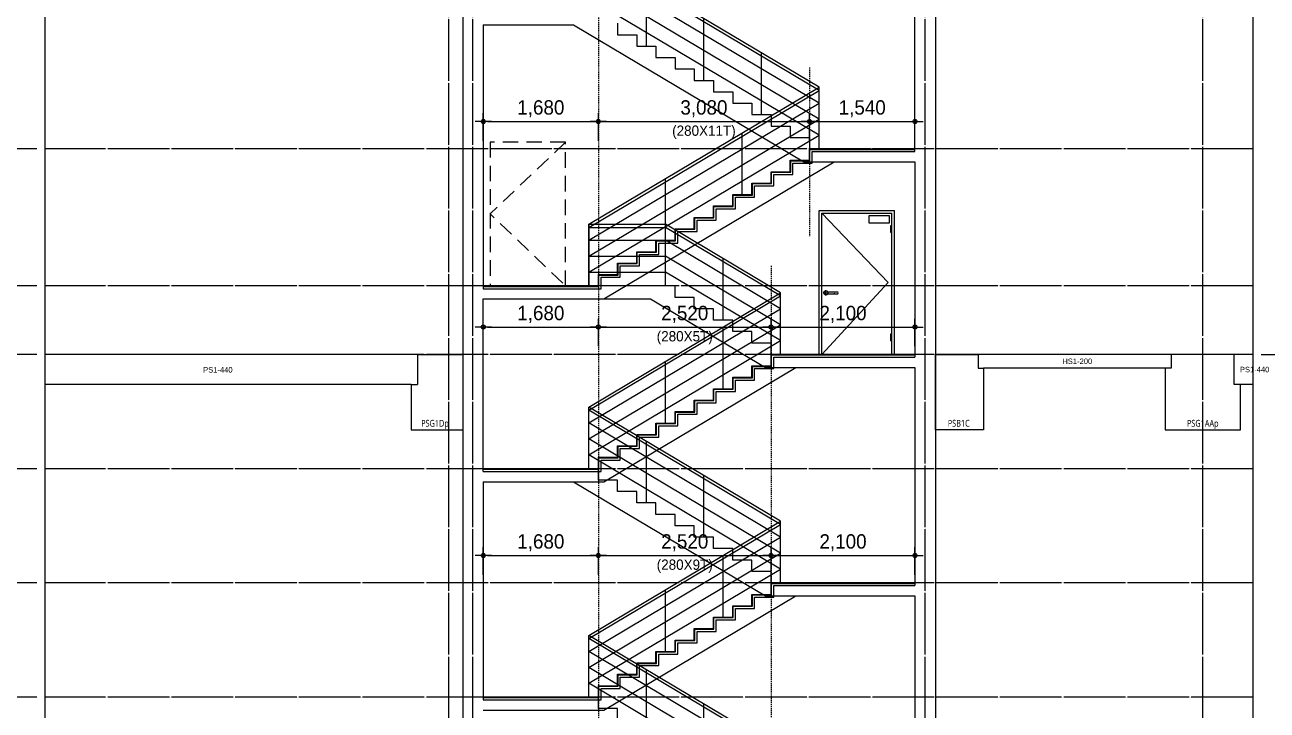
# Model space of a CAD drawing. Header units: millimetres. Extents: x 11948722 to 13111668, y -10771712 to -10232988.
# Drawn here: x 12684026 to 12702155, y -10496894 to -10486894 of the extents above; entities that cross this region are included whole.
import ezdxf
from ezdxf.enums import TextEntityAlignment as Align

# ---------------------------------------------------------------- set-up
doc = ezdxf.new("R2010")
doc.units = ezdxf.units.MM
doc.header["$LTSCALE"] = 150
doc.header["$MEASUREMENT"] = 0
for name, pattern in [('CEN', [6.2, 6, -0.1, 0, -0.1]), ('HID', [2.3, 1.5, -0.8]), ('HIDDEN', [2, 1, -1]), ('Xref-계단단면도$0$H', [1, 0.6, -0.4])]:
    doc.linetypes.add(name, pattern=pattern)
doc.layers.get('0').update_dxf_attribs({"linetype": 'CONTINUOUS'})
doc.layers.get('Defpoints').update_dxf_attribs({"color": 117, "linetype": 'CONTINUOUS'})
for name, color, linetype in [('A-중심선', 10, 'CEN'), ('CON-C', 2, 'CONTINUOUS'), ('ELE-8', 8, 'CONTINUOUS'), ('HID', 4, 'HIDDEN'), ('Xref-계단단면도$0$3 dim0', 7, 'CONTINUOUS'), ('Xref-계단단면도$0$A-CEIL', 6, 'CONTINUOUS'), ('Xref-계단단면도$0$A-DIM', 7, 'CONTINUOUS')]:
    doc.layers.add(name, color=color, linetype=linetype)
doc.styles.get("Standard").update_dxf_attribs({"font": 'NanumGothic.ttf'})
doc.styles.add('Xref-계단단면도$0$나눔고딕 Se', font='')
doc.styles.add('Xref-계단단면도$0$돋움', font='')
doc.styles.get('Xref-계단단면도$0$나눔고딕 Se').set_extended_font_data('Dotum')
doc.styles.get('Xref-계단단면도$0$돋움').set_extended_font_data('Dotum')
doc.dimstyles.new('Xref-계단단면도$0$A1-100', dxfattribs={"dimtxt": 3, "dimasz": 1, "dimexe": 2, "dimexo": 2, "dimgap": 1, "dimtad": 1, "dimdec": 0, "dimzin": 12, "dimdsep": 46, "dimlunit": 6, "dimtxsty": 'Xref-계단단면도$0$나눔고딕 Se', "dimblk1": 'Xref-계단단면도$0$DIMDOT', "dimblk2": 'Xref-계단단면도$0$DIMDOT', "dimsah": 1, "dimcen": -1, "dimdle": 2, "dimclrd": 256, "dimclre": 256, "dimclrt": 3, "dimadec": 0, "dimazin": 0, "dimtfac": 1, "dimtdec": 0, "dimtix": 1, "dimtmove": 2, "dimatfit": 3, "dimldrblk": 'Xref-계단단면도$0$DIMDOT', "dimfxl": 1, "dimtvp": 1, "dimtolj": 1, "dimtzin": 12, "dimlwd": -1, "dimlwe": -1, "dimarcsym": 0})

# ---------------------------------------------------------------- blocks, each defined once
blk = doc.blocks.new('Xref-계단단면도$0$DIMDOT')
at = {"color": 0}
blk.add_line((-2, 0), (2, 0), dxfattribs=at)
for radius in [0.5, 0.25]:
    blk.add_circle((0, 0), radius, dxfattribs=at)
blk = doc.blocks.new('*D628')
at = {"layer": 'Defpoints', "color": 0, "ltscale": 1200}
for p in [(12680721, -10461704), (12684321, -10461704), (12684321, -10491704)]:
    blk.add_point(p, dxfattribs=at)
at = {"layer": 'Xref-계단단면도$0$3 dim0'}
for p, q in [((12684201, -10461704), (12680601, -10461704)), ((12680721, -10491644), (12680721, -10461764)), ((12684201, -10491704), (12680601, -10491704))]:
    blk.add_line(p, q, dxfattribs=at)
at = {"layer": 'Xref-계단단면도$0$3 dim0', "ltscale": 1200, "xscale": 60, "yscale": 60, "zscale": 60}
for p, rotation in [((12680721, -10461704), 90), ((12680721, -10491704), 270)]:
    blk.add_blockref('Xref-계단단면도$0$DIMDOT', p, dxfattribs=dict(at, rotation=rotation))
at = {"layer": 'Xref-계단단면도$0$3 dim0', "color": 3, "ltscale": 1200, "insert": (12680535, -10476704), "char_height": 210, "attachment_point": 5, "rotation": 90, "style": 'Xref-계단단면도$0$나눔고딕 Se'}
blk.add_mtext('\\A1;30,000', dxfattribs=at)
blk = doc.blocks.new('*D629')
at = {"layer": 'Defpoints', "color": 0, "ltscale": 1200}
for p in [(12684321, -10491704), (12680721, -10501704), (12684321, -10501704)]:
    blk.add_point(p, dxfattribs=at)
at = {"layer": 'Xref-계단단면도$0$3 dim0'}
for p, q in [((12684201, -10491704), (12680601, -10491704)), ((12680721, -10491764), (12680721, -10501644)), ((12684201, -10501704), (12680601, -10501704))]:
    blk.add_line(p, q, dxfattribs=at)
at = {"layer": 'Xref-계단단면도$0$3 dim0', "ltscale": 1200, "xscale": 60, "yscale": 60, "zscale": 60}
for p, rotation in [((12680721, -10491704), 90), ((12680721, -10501704), 270)]:
    blk.add_blockref('Xref-계단단면도$0$DIMDOT', p, dxfattribs=dict(at, rotation=rotation))
at = {"layer": 'Xref-계단단면도$0$3 dim0', "color": 3, "ltscale": 1200, "insert": (12680535, -10496704), "char_height": 210, "attachment_point": 5, "rotation": 90, "style": 'Xref-계단단면도$0$나눔고딕 Se'}
blk.add_mtext('\\A1;10,000', dxfattribs=at)
blk = doc.blocks.new('*D631')
at = {"layer": 'Defpoints', "color": 0, "ltscale": 1200}
for p in [(12701946, -10461704), (12705546, -10461704), (12701946, -10491704)]:
    blk.add_point(p, dxfattribs=at)
at = {"layer": 'Xref-계단단면도$0$3 dim0'}
for p, q in [((12702066, -10461704), (12705666, -10461704)), ((12705546, -10491644), (12705546, -10461764)), ((12702066, -10491704), (12705666, -10491704))]:
    blk.add_line(p, q, dxfattribs=at)
at = {"layer": 'Xref-계단단면도$0$3 dim0', "ltscale": 1200, "xscale": 60, "yscale": 60, "zscale": 60}
for p, rotation in [((12705546, -10461704), 90), ((12705546, -10491704), 270)]:
    blk.add_blockref('Xref-계단단면도$0$DIMDOT', p, dxfattribs=dict(at, rotation=rotation))
at = {"layer": 'Xref-계단단면도$0$3 dim0', "color": 3, "ltscale": 1200, "insert": (12705361, -10476704), "char_height": 210, "attachment_point": 5, "rotation": 90, "style": 'Xref-계단단면도$0$나눔고딕 Se'}
blk.add_mtext('\\A1;30,000', dxfattribs=at)
blk = doc.blocks.new('*D632')
at = {"layer": 'Defpoints', "color": 0, "ltscale": 1200}
for p in [(12701946, -10481704), (12704946, -10481704), (12701946, -10491704)]:
    blk.add_point(p, dxfattribs=at)
at = {"layer": 'Xref-계단단면도$0$3 dim0'}
for p, q in [((12702066, -10481704), (12705066, -10481704)), ((12704946, -10491644), (12704946, -10481764)), ((12702066, -10491704), (12705066, -10491704))]:
    blk.add_line(p, q, dxfattribs=at)
at = {"layer": 'Xref-계단단면도$0$3 dim0', "ltscale": 1200, "xscale": 60, "yscale": 60, "zscale": 60}
for p, rotation in [((12704946, -10481704), 90), ((12704946, -10491704), 270)]:
    blk.add_blockref('Xref-계단단면도$0$DIMDOT', p, dxfattribs=dict(at, rotation=rotation))
at = {"layer": 'Xref-계단단면도$0$3 dim0', "color": 3, "ltscale": 1200, "insert": (12704761, -10486704), "char_height": 210, "attachment_point": 5, "rotation": 90, "style": 'Xref-계단단면도$0$나눔고딕 Se'}
blk.add_mtext('\\A1;10,000', dxfattribs=at)
blk = doc.blocks.new('*D673')
at = {"layer": 'Defpoints', "color": 0, "ltscale": 1200}
for p in [(12681321, -10481704), (12684321, -10481704), (12684321, -10491704)]:
    blk.add_point(p, dxfattribs=at)
at = {"layer": 'Xref-계단단면도$0$3 dim0'}
for p, q in [((12684201, -10481704), (12681201, -10481704)), ((12681321, -10491644), (12681321, -10481764)), ((12684201, -10491704), (12681201, -10491704))]:
    blk.add_line(p, q, dxfattribs=at)
at = {"layer": 'Xref-계단단면도$0$3 dim0', "ltscale": 1200, "xscale": 60, "yscale": 60, "zscale": 60}
for p, rotation in [((12681321, -10481704), 90), ((12681321, -10491704), 270)]:
    blk.add_blockref('Xref-계단단면도$0$DIMDOT', p, dxfattribs=dict(at, rotation=rotation))
at = {"layer": 'Xref-계단단면도$0$3 dim0', "color": 3, "ltscale": 1200, "insert": (12681135, -10486704), "char_height": 210, "attachment_point": 5, "rotation": 90, "style": 'Xref-계단단면도$0$나눔고딕 Se'}
blk.add_mtext('\\A1;10,000', dxfattribs=at)
blk = doc.blocks.new('*D678')
at = {"layer": 'Defpoints', "color": 0, "ltscale": 1200}
for p in [(12701946, -10491704), (12705546, -10491704), (12701946, -10501704)]:
    blk.add_point(p, dxfattribs=at)
at = {"layer": 'Xref-계단단면도$0$3 dim0'}
for p, q in [((12702066, -10491704), (12705666, -10491704)), ((12705546, -10501644), (12705546, -10491764)), ((12702066, -10501704), (12705666, -10501704))]:
    blk.add_line(p, q, dxfattribs=at)
at = {"layer": 'Xref-계단단면도$0$3 dim0', "ltscale": 1200, "xscale": 60, "yscale": 60, "zscale": 60}
for p, rotation in [((12705546, -10491704), 90), ((12705546, -10501704), 270)]:
    blk.add_blockref('Xref-계단단면도$0$DIMDOT', p, dxfattribs=dict(at, rotation=rotation))
at = {"layer": 'Xref-계단단면도$0$3 dim0', "color": 3, "ltscale": 1200, "insert": (12705361, -10496704), "char_height": 210, "attachment_point": 5, "rotation": 90, "style": 'Xref-계단단면도$0$나눔고딕 Se'}
blk.add_mtext('\\A1;10,000', dxfattribs=at)
blk = doc.blocks.new('*D633')
at = {"layer": 'Defpoints', "color": 0, "ltscale": 1200}
for p in [(12684321, -10490704), (12681921, -10491704), (12684321, -10491704)]:
    blk.add_point(p, dxfattribs=at)
at = {"layer": 'Xref-계단단면도$0$3 dim0'}
for p, q in [((12684201, -10490704), (12681801, -10490704)), ((12681921, -10490644), (12681921, -10490584)), ((12681921, -10490704), (12681921, -10491704)), ((12684201, -10491704), (12681801, -10491704)), ((12681921, -10491764), (12681921, -10491824))]:
    blk.add_line(p, q, dxfattribs=at)
at = {"layer": 'Xref-계단단면도$0$3 dim0', "ltscale": 1200, "xscale": 60, "yscale": 60, "zscale": 60}
for p, rotation in [((12681921, -10490704), 270), ((12681921, -10491704), 90)]:
    blk.add_blockref('Xref-계단단면도$0$DIMDOT', p, dxfattribs=dict(at, rotation=rotation))
at = {"layer": 'Xref-계단단면도$0$3 dim0', "color": 3, "ltscale": 1200, "char_height": 210, "attachment_point": 5, "rotation": 90, "style": 'Xref-계단단면도$0$나눔고딕 Se'}
for s, insert in [('\\A1;1,000', (12681735, -10491204)), ('\\H0.71429x;\\W0.9;\\T0.95;(166.67X6R)', (12682077, -10491204))]:
    blk.add_mtext(s, dxfattribs=dict(at, insert=insert))
blk = doc.blocks.new('*D634')
at = {"layer": 'Defpoints', "color": 0, "ltscale": 1200}
for p in [(12684321, -10491704), (12681321, -10493370), (12684321, -10493370)]:
    blk.add_point(p, dxfattribs=at)
at = {"layer": 'Xref-계단단면도$0$3 dim0'}
for p, q in [((12684201, -10491704), (12681201, -10491704)), ((12681321, -10491764), (12681321, -10493310)), ((12684201, -10493370), (12681201, -10493370))]:
    blk.add_line(p, q, dxfattribs=at)
at = {"layer": 'Xref-계단단면도$0$3 dim0', "ltscale": 1200, "xscale": 60, "yscale": 60, "zscale": 60}
for p, rotation in [((12681321, -10491704), 90), ((12681321, -10493370), 270)]:
    blk.add_blockref('Xref-계단단면도$0$DIMDOT', p, dxfattribs=dict(at, rotation=rotation))
at = {"layer": 'Xref-계단단면도$0$3 dim0', "color": 3, "ltscale": 1200, "char_height": 210, "attachment_point": 5, "rotation": 90, "style": 'Xref-계단단면도$0$나눔고딕 Se'}
for s, insert in [('\\H0.714286x;\\W0.9;\\T0.95;(166.67X10R)', (12681477, -10492537)), ('\\A1;1,667', (12681135, -10492537))]:
    blk.add_mtext(s, dxfattribs=dict(at, insert=insert))
blk = doc.blocks.new('*D635')
at = {"layer": 'Defpoints', "color": 0, "ltscale": 1200}
for p in [(12684321, -10495037), (12681321, -10496704), (12684321, -10496704)]:
    blk.add_point(p, dxfattribs=at)
at = {"layer": 'Xref-계단단면도$0$3 dim0'}
for p, q in [((12684201, -10495037), (12681201, -10495037)), ((12681321, -10495097), (12681321, -10496644)), ((12684201, -10496704), (12681201, -10496704))]:
    blk.add_line(p, q, dxfattribs=at)
at = {"layer": 'Xref-계단단면도$0$3 dim0', "ltscale": 1200, "xscale": 60, "yscale": 60, "zscale": 60}
for p, rotation in [((12681321, -10495037), 90), ((12681321, -10496704), 270)]:
    blk.add_blockref('Xref-계단단면도$0$DIMDOT', p, dxfattribs=dict(at, rotation=rotation))
at = {"layer": 'Xref-계단단면도$0$3 dim0', "color": 3, "ltscale": 1200, "char_height": 210, "attachment_point": 5, "rotation": 90, "style": 'Xref-계단단면도$0$나눔고딕 Se'}
for s, insert in [('\\H0.714286x;\\W0.9;\\T0.95;(166.67X10R)', (12681477, -10495870)), ('\\A1;1,667', (12681135, -10495870))]:
    blk.add_mtext(s, dxfattribs=dict(at, insert=insert))
blk = doc.blocks.new('*D636')
at = {"layer": 'Defpoints', "color": 0, "ltscale": 1200}
for p in [(12684321, -10496704), (12681321, -10498370), (12684321, -10498370)]:
    blk.add_point(p, dxfattribs=at)
at = {"layer": 'Xref-계단단면도$0$3 dim0'}
for p, q in [((12684201, -10496704), (12681201, -10496704)), ((12681321, -10496764), (12681321, -10498310)), ((12684201, -10498370), (12681201, -10498370))]:
    blk.add_line(p, q, dxfattribs=at)
at = {"layer": 'Xref-계단단면도$0$3 dim0', "ltscale": 1200, "xscale": 60, "yscale": 60, "zscale": 60}
for p, rotation in [((12681321, -10496704), 90), ((12681321, -10498370), 270)]:
    blk.add_blockref('Xref-계단단면도$0$DIMDOT', p, dxfattribs=dict(at, rotation=rotation))
at = {"layer": 'Xref-계단단면도$0$3 dim0', "color": 3, "ltscale": 1200, "char_height": 210, "attachment_point": 5, "rotation": 90, "style": 'Xref-계단단면도$0$나눔고딕 Se'}
for s, insert in [('\\H0.714286x;\\W0.9;\\T0.95;(166.67X10R)', (12681477, -10497537)), ('\\A1;1,667', (12681135, -10497537))]:
    blk.add_mtext(s, dxfattribs=dict(at, insert=insert))
blk = doc.blocks.new('*D638')
at = {"layer": 'Defpoints', "color": 0, "ltscale": 1200}
for p in [(12684321, -10493370), (12681321, -10495037), (12684321, -10495037)]:
    blk.add_point(p, dxfattribs=at)
at = {"layer": 'Xref-계단단면도$0$3 dim0'}
for p, q in [((12684201, -10493370), (12681201, -10493370)), ((12681321, -10493430), (12681321, -10494977)), ((12684201, -10495037), (12681201, -10495037))]:
    blk.add_line(p, q, dxfattribs=at)
at = {"layer": 'Xref-계단단면도$0$3 dim0', "ltscale": 1200, "xscale": 60, "yscale": 60, "zscale": 60}
for p, rotation in [((12681321, -10493370), 90), ((12681321, -10495037), 270)]:
    blk.add_blockref('Xref-계단단면도$0$DIMDOT', p, dxfattribs=dict(at, rotation=rotation))
at = {"layer": 'Xref-계단단면도$0$3 dim0', "color": 3, "ltscale": 1200, "char_height": 210, "attachment_point": 5, "rotation": 90, "style": 'Xref-계단단면도$0$나눔고딕 Se'}
for s, insert in [('\\H0.714286x;\\W0.9;\\T0.95;(166.67X10R)', (12681477, -10494204)), ('\\A1;1,667', (12681135, -10494204))]:
    blk.add_mtext(s, dxfattribs=dict(at, insert=insert))
blk = doc.blocks.new('*D663')
at = {"layer": 'Defpoints', "color": 0, "lineweight": -3, "ltscale": 1200}
for p in [(12692396, -10494637), (12690716, -10495037), (12692396, -10495037)]:
    blk.add_point(p, dxfattribs=at)
at = {"layer": 'Xref-계단단면도$0$3 dim0'}
for p, q in [((12690716, -10494917), (12690716, -10494517)), ((12692396, -10494917), (12692396, -10494517)), ((12690776, -10494637), (12692336, -10494637))]:
    blk.add_line(p, q, dxfattribs=at)
at = {"layer": 'Xref-계단단면도$0$3 dim0', "ltscale": 1200, "xscale": 60, "yscale": 60, "zscale": 60, "rotation": 180}
blk.add_blockref('Xref-계단단면도$0$DIMDOT', (12690716, -10494637), dxfattribs=at)
at = {"layer": 'Xref-계단단면도$0$3 dim0', "ltscale": 1200, "xscale": 60, "yscale": 60, "zscale": 60}
blk.add_blockref('Xref-계단단면도$0$DIMDOT', (12692396, -10494637), dxfattribs=at)
at = {"layer": 'Xref-계단단면도$0$3 dim0', "color": 3, "ltscale": 1200, "insert": (12691556, -10494451), "char_height": 210, "attachment_point": 5, "style": 'Xref-계단단면도$0$나눔고딕 Se'}
blk.add_mtext('\\A1;1,680', dxfattribs=at)
blk = doc.blocks.new('*D664')
at = {"layer": 'Defpoints', "color": 0, "lineweight": -3, "ltscale": 1200}
for p in [(12694916, -10494637), (12692396, -10495037), (12694916, -10495037)]:
    blk.add_point(p, dxfattribs=at)
at = {"layer": 'Xref-계단단면도$0$3 dim0'}
for p, q in [((12692396, -10494917), (12692396, -10494517)), ((12694916, -10494917), (12694916, -10494517)), ((12692456, -10494637), (12694856, -10494637))]:
    blk.add_line(p, q, dxfattribs=at)
at = {"layer": 'Xref-계단단면도$0$3 dim0', "ltscale": 1200, "xscale": 60, "yscale": 60, "zscale": 60, "rotation": 180}
blk.add_blockref('Xref-계단단면도$0$DIMDOT', (12692396, -10494637), dxfattribs=at)
at = {"layer": 'Xref-계단단면도$0$3 dim0', "ltscale": 1200, "xscale": 60, "yscale": 60, "zscale": 60}
blk.add_blockref('Xref-계단단면도$0$DIMDOT', (12694916, -10494637), dxfattribs=at)
at = {"layer": 'Xref-계단단면도$0$3 dim0', "color": 3, "ltscale": 1200, "char_height": 210, "attachment_point": 5, "style": 'Xref-계단단면도$0$나눔고딕 Se'}
for s, insert in [('\\A1;2,520', (12693656, -10494451)), ('\\H0.714286x;(280X9T)', (12693656, -10494793))]:
    blk.add_mtext(s, dxfattribs=dict(at, insert=insert))
blk = doc.blocks.new('*D665')
at = {"layer": 'Defpoints', "color": 0, "lineweight": -3, "ltscale": 1200}
for p in [(12697016, -10494637), (12694916, -10495037), (12697016, -10495037)]:
    blk.add_point(p, dxfattribs=at)
at = {"layer": 'Xref-계단단면도$0$3 dim0'}
for p, q in [((12694916, -10494917), (12694916, -10494517)), ((12697016, -10494917), (12697016, -10494517)), ((12694976, -10494637), (12696956, -10494637))]:
    blk.add_line(p, q, dxfattribs=at)
at = {"layer": 'Xref-계단단면도$0$3 dim0', "ltscale": 1200, "xscale": 60, "yscale": 60, "zscale": 60, "rotation": 180}
blk.add_blockref('Xref-계단단면도$0$DIMDOT', (12694916, -10494637), dxfattribs=at)
at = {"layer": 'Xref-계단단면도$0$3 dim0', "ltscale": 1200, "xscale": 60, "yscale": 60, "zscale": 60}
blk.add_blockref('Xref-계단단면도$0$DIMDOT', (12697016, -10494637), dxfattribs=at)
at = {"layer": 'Xref-계단단면도$0$3 dim0', "color": 3, "ltscale": 1200, "insert": (12695966, -10494451), "char_height": 210, "attachment_point": 5, "style": 'Xref-계단단면도$0$나눔고딕 Se'}
blk.add_mtext('\\A1;2,100', dxfattribs=at)
blk = doc.blocks.new('A$C52377B3B')
at = {"layer": 'ELE-8', "ltscale": 300}
for p, q in [((-1100, 2100), (0, 2100)), ((-1100, 0), (-1100, 2100)), ((-1060, 2060), (-90, 1050)), ((-1060, 2060), (-40, 2060)), ((-1060, 0), (-1060, 2060)), ((-40, 0), (-40, 2060)), ((0, 0), (0, 2100)), ((-50, 1880), (-40, 1880)), ((-50, 1780), (-50, 1880)), ((-50, 1780), (-40, 1780)), ((-90, 1050), (-1060, 0)), ((-1000, 860), (-1000, 940)), ((-974, 915), (-824, 915)), ((-1040, 900), (-960, 900)), ((-974, 885), (-824, 885)), ((-50, 300), (-40, 300)), ((-50, 200), (-50, 300)), ((-50, 200), (-40, 200)), ((-1100, 0), (0, 0))]:
    blk.add_line(p, q, dxfattribs=at)
blk.add_lwpolyline([(-372, 2023), (-372, 1924, 0.414214), (-371, 1923), (-72, 1923, 0.414214), (-72, 1924), (-72, 2023, 0.414214), (-72, 2023), (-371, 2023, 0.414214)], format="xyb", close=True, dxfattribs=at)
blk.add_circle((-1000, 900), 30, dxfattribs=at)
for start, end in [(150, 210), (330, 30)]:
    blk.add_arc((-850, 900), 30, start, end, dxfattribs=at)
blk = doc.blocks.new('*D860')
at = {"layer": 'Defpoints', "color": 0, "ltscale": 1200}
for p in [(12684321, -10486704), (12681921, -10488704), (12684321, -10488704)]:
    blk.add_point(p, dxfattribs=at)
at = {"layer": 'Xref-계단단면도$0$3 dim0'}
for p, q in [((12684201, -10486704), (12681801, -10486704)), ((12681921, -10486764), (12681921, -10488644)), ((12684201, -10488704), (12681801, -10488704))]:
    blk.add_line(p, q, dxfattribs=at)
at = {"layer": 'Xref-계단단면도$0$3 dim0', "ltscale": 1200, "xscale": 60, "yscale": 60, "zscale": 60}
for p, rotation in [((12681921, -10486704), 90), ((12681921, -10488704), 270)]:
    blk.add_blockref('Xref-계단단면도$0$DIMDOT', p, dxfattribs=dict(at, rotation=rotation))
at = {"layer": 'Xref-계단단면도$0$3 dim0', "color": 3, "ltscale": 1200, "char_height": 210, "attachment_point": 5, "rotation": 90, "style": 'Xref-계단단면도$0$나눔고딕 Se'}
for s, insert in [('\\H0.714286x;\\W0.9;\\T0.95;(166.67X12R)', (12682077, -10487704)), ('\\A1;2,000', (12681735, -10487704))]:
    blk.add_mtext(s, dxfattribs=dict(at, insert=insert))
blk = doc.blocks.new('*D867')
at = {"layer": 'Defpoints', "color": 0, "ltscale": 1200}
for p in [(12684321, -10488704), (12681921, -10490704), (12684321, -10490704)]:
    blk.add_point(p, dxfattribs=at)
at = {"layer": 'Xref-계단단면도$0$3 dim0'}
for p, q in [((12684201, -10488704), (12681801, -10488704)), ((12681921, -10488764), (12681921, -10490644)), ((12684201, -10490704), (12681801, -10490704))]:
    blk.add_line(p, q, dxfattribs=at)
at = {"layer": 'Xref-계단단면도$0$3 dim0', "ltscale": 1200, "xscale": 60, "yscale": 60, "zscale": 60}
for p, rotation in [((12681921, -10488704), 90), ((12681921, -10490704), 270)]:
    blk.add_blockref('Xref-계단단면도$0$DIMDOT', p, dxfattribs=dict(at, rotation=rotation))
at = {"layer": 'Xref-계단단면도$0$3 dim0', "color": 3, "ltscale": 1200, "char_height": 210, "attachment_point": 5, "rotation": 90, "style": 'Xref-계단단면도$0$나눔고딕 Se'}
for s, insert in [('\\H0.714286x;\\W0.9;\\T0.95;(166.67X12R)', (12682077, -10489704)), ('\\A1;2,000', (12681735, -10489704))]:
    blk.add_mtext(s, dxfattribs=dict(at, insert=insert))
blk = doc.blocks.new('*D868')
at = {"layer": 'Defpoints', "color": 0, "lineweight": -3, "ltscale": 1200}
for p in [(12692396, -10488304), (12690716, -10488704), (12692396, -10488704)]:
    blk.add_point(p, dxfattribs=at)
at = {"layer": 'Xref-계단단면도$0$3 dim0'}
for p, q in [((12690716, -10488584), (12690716, -10488184)), ((12692396, -10488584), (12692396, -10488184)), ((12690776, -10488304), (12692336, -10488304))]:
    blk.add_line(p, q, dxfattribs=at)
at = {"layer": 'Xref-계단단면도$0$3 dim0', "ltscale": 1200, "xscale": 60, "yscale": 60, "zscale": 60, "rotation": 180}
blk.add_blockref('Xref-계단단면도$0$DIMDOT', (12690716, -10488304), dxfattribs=at)
at = {"layer": 'Xref-계단단면도$0$3 dim0', "ltscale": 1200, "xscale": 60, "yscale": 60, "zscale": 60}
blk.add_blockref('Xref-계단단면도$0$DIMDOT', (12692396, -10488304), dxfattribs=at)
at = {"layer": 'Xref-계단단면도$0$3 dim0', "color": 3, "ltscale": 1200, "insert": (12691556, -10488118), "char_height": 210, "attachment_point": 5, "style": 'Xref-계단단면도$0$나눔고딕 Se'}
blk.add_mtext('\\A1;1,680', dxfattribs=at)
blk = doc.blocks.new('*D869')
at = {"layer": 'Defpoints', "color": 0, "lineweight": -3, "ltscale": 1200}
for p in [(12697016, -10488304), (12695476, -10488704), (12697016, -10488704)]:
    blk.add_point(p, dxfattribs=at)
at = {"layer": 'Xref-계단단면도$0$3 dim0'}
for p, q in [((12695476, -10488584), (12695476, -10488184)), ((12697016, -10488584), (12697016, -10488184)), ((12695536, -10488304), (12696956, -10488304))]:
    blk.add_line(p, q, dxfattribs=at)
at = {"layer": 'Xref-계단단면도$0$3 dim0', "ltscale": 1200, "xscale": 60, "yscale": 60, "zscale": 60, "rotation": 180}
blk.add_blockref('Xref-계단단면도$0$DIMDOT', (12695476, -10488304), dxfattribs=at)
at = {"layer": 'Xref-계단단면도$0$3 dim0', "ltscale": 1200, "xscale": 60, "yscale": 60, "zscale": 60}
blk.add_blockref('Xref-계단단면도$0$DIMDOT', (12697016, -10488304), dxfattribs=at)
at = {"layer": 'Xref-계단단면도$0$3 dim0', "color": 3, "ltscale": 1200, "insert": (12696246, -10488118), "char_height": 210, "attachment_point": 5, "style": 'Xref-계단단면도$0$나눔고딕 Se'}
blk.add_mtext('\\A1;1,540', dxfattribs=at)
blk = doc.blocks.new('*D870')
at = {"layer": 'Defpoints', "color": 0, "lineweight": -3, "ltscale": 1200}
for p in [(12695476, -10488304), (12692396, -10488704), (12695476, -10488704)]:
    blk.add_point(p, dxfattribs=at)
at = {"layer": 'Xref-계단단면도$0$3 dim0'}
for p, q in [((12692396, -10488584), (12692396, -10488184)), ((12695476, -10488584), (12695476, -10488184)), ((12692456, -10488304), (12695416, -10488304))]:
    blk.add_line(p, q, dxfattribs=at)
at = {"layer": 'Xref-계단단면도$0$3 dim0', "ltscale": 1200, "xscale": 60, "yscale": 60, "zscale": 60, "rotation": 180}
blk.add_blockref('Xref-계단단면도$0$DIMDOT', (12692396, -10488304), dxfattribs=at)
at = {"layer": 'Xref-계단단면도$0$3 dim0', "ltscale": 1200, "xscale": 60, "yscale": 60, "zscale": 60}
blk.add_blockref('Xref-계단단면도$0$DIMDOT', (12695476, -10488304), dxfattribs=at)
at = {"layer": 'Xref-계단단면도$0$3 dim0', "color": 3, "ltscale": 1200, "char_height": 210, "attachment_point": 5, "style": 'Xref-계단단면도$0$나눔고딕 Se'}
for s, insert in [('\\A1;3,080', (12693936, -10488118)), ('\\H0.714286x;(280X11T)', (12693936, -10488460))]:
    blk.add_mtext(s, dxfattribs=dict(at, insert=insert))
blk = doc.blocks.new('*D871')
at = {"layer": 'Defpoints', "color": 0, "lineweight": -3, "ltscale": 1200}
for p in [(12692396, -10491303), (12690716, -10491703), (12692396, -10491703)]:
    blk.add_point(p, dxfattribs=at)
at = {"layer": 'Xref-계단단면도$0$3 dim0'}
for p, q in [((12690716, -10491583), (12690716, -10491183)), ((12692396, -10491583), (12692396, -10491183)), ((12690776, -10491303), (12692336, -10491303))]:
    blk.add_line(p, q, dxfattribs=at)
at = {"layer": 'Xref-계단단면도$0$3 dim0', "ltscale": 1200, "xscale": 60, "yscale": 60, "zscale": 60, "rotation": 180}
blk.add_blockref('Xref-계단단면도$0$DIMDOT', (12690716, -10491303), dxfattribs=at)
at = {"layer": 'Xref-계단단면도$0$3 dim0', "ltscale": 1200, "xscale": 60, "yscale": 60, "zscale": 60}
blk.add_blockref('Xref-계단단면도$0$DIMDOT', (12692396, -10491303), dxfattribs=at)
at = {"layer": 'Xref-계단단면도$0$3 dim0', "color": 3, "ltscale": 1200, "insert": (12691556, -10491118), "char_height": 210, "attachment_point": 5, "style": 'Xref-계단단면도$0$나눔고딕 Se'}
blk.add_mtext('\\A1;1,680', dxfattribs=at)
blk = doc.blocks.new('*D873')
at = {"layer": 'Defpoints', "color": 0, "lineweight": -3, "ltscale": 1200}
for p in [(12697016, -10491303), (12694916, -10491703), (12697016, -10491703)]:
    blk.add_point(p, dxfattribs=at)
at = {"layer": 'Xref-계단단면도$0$3 dim0'}
for p, q in [((12694916, -10491583), (12694916, -10491183)), ((12697016, -10491583), (12697016, -10491183)), ((12694976, -10491303), (12696956, -10491303))]:
    blk.add_line(p, q, dxfattribs=at)
at = {"layer": 'Xref-계단단면도$0$3 dim0', "ltscale": 1200, "xscale": 60, "yscale": 60, "zscale": 60, "rotation": 180}
blk.add_blockref('Xref-계단단면도$0$DIMDOT', (12694916, -10491303), dxfattribs=at)
at = {"layer": 'Xref-계단단면도$0$3 dim0', "ltscale": 1200, "xscale": 60, "yscale": 60, "zscale": 60}
blk.add_blockref('Xref-계단단면도$0$DIMDOT', (12697016, -10491303), dxfattribs=at)
at = {"layer": 'Xref-계단단면도$0$3 dim0', "color": 3, "ltscale": 1200, "insert": (12695966, -10491118), "char_height": 210, "attachment_point": 5, "style": 'Xref-계단단면도$0$나눔고딕 Se'}
blk.add_mtext('\\A1;2,100', dxfattribs=at)
blk = doc.blocks.new('*D872')
at = {"layer": 'Defpoints', "color": 0, "lineweight": -3, "ltscale": 1200}
for p in [(12694916, -10491303), (12692396, -10491703), (12694916, -10491703)]:
    blk.add_point(p, dxfattribs=at)
at = {"layer": 'Xref-계단단면도$0$3 dim0'}
for p, q in [((12692396, -10491583), (12692396, -10491183)), ((12694916, -10491583), (12694916, -10491183)), ((12692456, -10491303), (12694856, -10491303))]:
    blk.add_line(p, q, dxfattribs=at)
at = {"layer": 'Xref-계단단면도$0$3 dim0', "ltscale": 1200, "xscale": 60, "yscale": 60, "zscale": 60, "rotation": 180}
blk.add_blockref('Xref-계단단면도$0$DIMDOT', (12692396, -10491303), dxfattribs=at)
at = {"layer": 'Xref-계단단면도$0$3 dim0', "ltscale": 1200, "xscale": 60, "yscale": 60, "zscale": 60}
blk.add_blockref('Xref-계단단면도$0$DIMDOT', (12694916, -10491303), dxfattribs=at)
at = {"layer": 'Xref-계단단면도$0$3 dim0', "color": 3, "ltscale": 1200, "char_height": 210, "attachment_point": 5, "style": 'Xref-계단단면도$0$나눔고딕 Se'}
for s, insert in [('\\A1;2,520', (12693656, -10491118)), ('\\H0.714286x;(280X5T)', (12693656, -10491460))]:
    blk.add_mtext(s, dxfattribs=dict(at, insert=insert))
blk = doc.blocks.new('PSG1Dp')
at = {"layer": 'CON-C', "ltscale": 1200}
for p, q in [((-285, 1100), (-285, 660)), ((-285, 1100), (375, 1100)), ((375, 1100), (375, 0)), ((-375, 660), (-375, 0)), ((-375, 660), (-285, 660)), ((-375, 0), (375, 0))]:
    blk.add_line(p, q, dxfattribs=at)
at = {"layer": 'Defpoints', "color": 1, "width": 0.8}
blk.add_text('PSG1Dp', height=99.8, dxfattribs=at).set_placement((-231, 96), align=Align.MIDDLE_LEFT)
blk = doc.blocks.new('PSB1C')
at = {"layer": 'CON-C', "ltscale": 1200, "flags": 128}
blk.add_lwpolyline([(-350, 0), (-350, 1100), (270, 1100), (270, 900), (350, 900), (350, 0)], close=True, dxfattribs=at)
at = {"layer": 'Defpoints', "color": 1, "width": 0.8}
blk.add_text('PSB1C', height=99.8, dxfattribs=at).set_placement((-171, 96), align=Align.MIDDLE_LEFT)
blk = doc.blocks.new('PSG1AAp')
at = {"layer": 'CON-C', "ltscale": 1200}
for p, q in [((460, 1100), (-460, 1100)), ((-460, 1100), (-460, 900)), ((460, 660), (460, 1100)), ((-550, 900), (-550, 0)), ((-460, 900), (-550, 900)), ((550, 660), (460, 660)), ((550, 0), (550, 660)), ((-550, 0), (550, 0))]:
    blk.add_line(p, q, dxfattribs=at)
at = {"layer": 'Defpoints', "color": 1, "width": 0.8}
blk.add_text('PSG1AAp', height=99.8, dxfattribs=at).set_placement((-231, 96), align=Align.MIDDLE_LEFT)

msp = doc.modelspace()

# ---------------------------------------------------------------- linework, layer by layer
at = {"layer": 'A-중심선'}
for p, q in [((12690215.8, -10505384.5), (12690215.8, -10458703.5)), ((12690565.8, -10505384.5), (12690565.8, -10458703.5)), ((12697165.8, -10505384.5), (12697165.8, -10458703.5)), ((12701215.8, -10505384.5), (12701215.8, -10458703.5)), ((12701946.5, -10488703.5), (12684320.5, -10488703.5)), ((12701946.5, -10490703.5), (12684320.5, -10490703.5)), ((12701946.5, -10491703.5), (12684320.5, -10491703.5)), ((12701946.5, -10493370.2), (12684320.5, -10493370.2)), ((12701946.5, -10495036.9), (12684320.5, -10495036.9)), ((12701946.5, -10496703.5), (12684320.5, -10496703.5))]:
    msp.add_line(p, q, dxfattribs=at)
at = {"layer": 'CON-C', "ltscale": 1200}
for p, q in [((12697315.8, -10461953.5), (12697315.8, -10501943.5)), ((12690415.8, -10463153.5), (12690415.8, -10501943.5)), ((12697015.8, -10488743.5), (12697015.8, -10485226.9)), ((12690715.8, -10486893.5), (12690715.8, -10490743.5)), ((12692477, -10490893.5), (12695837, -10488893.5)), ((12695837, -10488893.5), (12697015.8, -10488893.5)), ((12690715.8, -10490893.5), (12692477, -10490893.5)), ((12692477, -10493560.2), (12695277, -10491893.5)), ((12695277, -10491893.5), (12697015.8, -10491893.5)), ((12690715.8, -10493560.2), (12690715.8, -10496743.5)), ((12690715.8, -10493560.2), (12692477, -10493560.2)), ((12692477, -10496893.5), (12695277, -10495226.9)), ((12695277, -10495226.9), (12697015.8, -10495226.9)), ((12690715.8, -10496893.5), (12692477, -10496893.5))]:
    msp.add_line(p, q, dxfattribs=at)
at = {"layer": 'CON-C', "ltscale": 1200, "flags": 128}
for points in [[(12690715.8, -10490743.5), (12692435.8, -10490743.5), (12692435.8, -10490576.9), (12692715.8, -10490576.9), (12692715.8, -10490410.2), (12692995.8, -10490410.2), (12692995.8, -10490243.5), (12693275.8, -10490243.5), (12693275.8, -10490076.9), (12693555.8, -10490076.9), (12693555.8, -10489910.2), (12693835.8, -10489910.2), (12693835.8, -10489743.5), (12694115.8, -10489743.5), (12694115.8, -10489576.9), (12694395.8, -10489576.9), (12694395.8, -10489410.2), (12694675.8, -10489410.2), (12694675.8, -10489243.5), (12694955.8, -10489243.5), (12694955.8, -10489076.9), (12695235.8, -10489076.9), (12695235.8, -10488910.2), (12695515.8, -10488910.2), (12695515.8, -10488743.5), (12697015.8, -10488743.5)], [(12690715.8, -10493410.2), (12692435.8, -10493410.2), (12692435.8, -10493243.5), (12692715.8, -10493243.5), (12692715.8, -10493076.8), (12692995.8, -10493076.8), (12692995.8, -10492910.2), (12693275.8, -10492910.2), (12693275.8, -10492743.5), (12693555.8, -10492743.5), (12693555.8, -10492576.8), (12693835.8, -10492576.8), (12693835.8, -10492410.2), (12694115.8, -10492410.2), (12694115.8, -10492243.5), (12694395.8, -10492243.5), (12694395.8, -10492076.8), (12694675.8, -10492076.8), (12694675.8, -10491910.2), (12694955.8, -10491910.2), (12694955.8, -10491743.5), (12697015.8, -10491743.5)], [(12690715.8, -10496743.5), (12692435.8, -10496743.5), (12692435.8, -10496576.9), (12692715.8, -10496576.9), (12692715.8, -10496410.2), (12692995.8, -10496410.2), (12692995.8, -10496243.5), (12693275.8, -10496243.5), (12693275.8, -10496076.9), (12693555.8, -10496076.9), (12693555.8, -10495910.2), (12693835.8, -10495910.2), (12693835.8, -10495743.5), (12694115.8, -10495743.5), (12694115.8, -10495576.9), (12694395.8, -10495576.9), (12694395.8, -10495410.2), (12694675.8, -10495410.2), (12694675.8, -10495243.5), (12694955.8, -10495243.5), (12694955.8, -10495076.9), (12697015.8, -10495076.9)]]:
    msp.add_lwpolyline(points, dxfattribs=at)
at = {"layer": 'CON-C', "ltscale": 1200}
for points in [[(12697015.8, -10488893.5), (12697015.8, -10491743.5)], [(12690715.8, -10493410.2), (12690715.8, -10490893.5)], [(12689755.8, -10491703.5), (12684320.5, -10491703.5)], [(12700755.8, -10491703.5), (12697935.8, -10491703.5)], [(12701946.5, -10491703.5), (12701675.8, -10491703.5)], [(12697015.8, -10491893.5), (12697015.8, -10495076.9)], [(12700665.8, -10491903.5), (12698015.8, -10491903.5)], [(12689665.8, -10492143.5), (12684320.5, -10492143.5)], [(12701946.5, -10492143.5), (12701765.8, -10492143.5)], [(12697015.8, -10495226.9), (12697015.8, -10498410.2)]]:
    msp.add_lwpolyline(points, dxfattribs=at)
at = {"layer": 'Defpoints', "ltscale": 1200}
msp.add_lwpolyline([(12684320.5, -10458703.5), (12701946.5, -10458703.5), (12701946.5, -10505384.5), (12684320.5, -10505384.5)], close=True, dxfattribs=at)
at = {"layer": 'ELE-8', "ltscale": 300}
for p, q in [((12695615.8, -10487803.5), (12692255.8, -10485803.5)), ((12695615.8, -10487850.1), (12692255.8, -10485850.1)), ((12695615.8, -10488036.3), (12692255.8, -10486036.3)), ((12695615.8, -10488269), (12692255.8, -10486269)), ((12693095.8, -10487203.5), (12693095.8, -10486303.5)), ((12695615.8, -10488501.8), (12692255.8, -10486501.8)), ((12690715.8, -10486893.5), (12692034.5, -10486893.5)), ((12692034.5, -10486893.5), (12695394.5, -10488893.5)), ((12693935.8, -10487703.5), (12693935.8, -10486803.5)), ((12694775.8, -10488203.5), (12694775.8, -10487303.5)), ((12695615.8, -10488703.5), (12695615.8, -10487803.5)), ((12695394.5, -10488893.5), (12697015.8, -10488893.5)), ((12692255.8, -10489803.5), (12693375.8, -10489803.5)), ((12695055.8, -10490803.5), (12693375.8, -10489803.5)), ((12693375.8, -10490703.5), (12693375.8, -10489803.5)), ((12692255.8, -10489850.1), (12693375.8, -10489850.1)), ((12695055.8, -10490850.1), (12693375.8, -10489850.1)), ((12692255.8, -10490036.3), (12693375.8, -10490036.3)), ((12695055.8, -10491036.3), (12693375.8, -10490036.3)), ((12692255.8, -10490269), (12693375.8, -10490269)), ((12695055.8, -10491269), (12693375.8, -10490269)), ((12694215.8, -10491203.5), (12694215.8, -10490303.5)), ((12692255.8, -10490501.8), (12693375.8, -10490501.8)), ((12695055.8, -10491501.8), (12693375.8, -10490501.8)), ((12690715.8, -10490893.5), (12693154.5, -10490893.5)), ((12693154.5, -10490893.5), (12694834.5, -10491893.5)), ((12695055.8, -10491703.5), (12695055.8, -10490803.5)), ((12694834.5, -10491893.5), (12697015.8, -10491893.5)), ((12695055.8, -10494136.8), (12692255.8, -10492470.1)), ((12692255.8, -10493370.1), (12692255.8, -10492470.1)), ((12695055.8, -10494183.4), (12692255.8, -10492516.7)), ((12695055.8, -10494369.5), (12692255.8, -10492702.9)), ((12695055.8, -10494602.3), (12692255.8, -10492935.6)), ((12693095.8, -10493870.1), (12693095.8, -10492970.1)), ((12695055.8, -10494835), (12692255.8, -10493168.4)), ((12690715.8, -10493560.1), (12692034.5, -10493560.1)), ((12692034.5, -10493560.1), (12694834.5, -10495226.8)), ((12693935.8, -10494370.1), (12693935.8, -10493470.1)), ((12695055.8, -10495036.8), (12695055.8, -10494136.8)), ((12694834.5, -10495226.8), (12697015.8, -10495226.8)), ((12695055.8, -10497470.2), (12692255.8, -10495803.5)), ((12692255.8, -10496703.5), (12692255.8, -10495803.5)), ((12695055.8, -10497516.7), (12692255.8, -10495850.1)), ((12695055.8, -10497702.9), (12692255.8, -10496036.3)), ((12695055.8, -10497935.7), (12692255.8, -10496269)), ((12693095.8, -10497203.5), (12693095.8, -10496303.5)), ((12695055.8, -10498168.4), (12692255.8, -10496501.8)), ((12693935.8, -10497703.5), (12693935.8, -10496803.5))]:
    msp.add_line(p, q, dxfattribs=at)
at = {"layer": 'ELE-8', "lineweight": -3, "ltscale": 1200}
msp.add_line((12692255.8, -10489803.5), (12692255.8, -10490703.5), dxfattribs=at)
at = {"layer": 'ELE-8', "ltscale": 300, "flags": 128}
for points in [[(12692675.8, -10486870.2), (12692675.8, -10487036.9), (12692955.8, -10487036.9), (12692955.8, -10487203.5), (12693235.8, -10487203.5), (12693235.8, -10487370.2), (12693515.8, -10487370.2), (12693515.8, -10487536.9), (12693795.8, -10487536.9), (12693795.8, -10487703.5), (12694075.8, -10487703.5), (12694075.8, -10487870.2), (12694355.8, -10487870.2), (12694355.8, -10488036.9), (12694635.8, -10488036.9), (12694635.8, -10488203.5), (12694915.8, -10488203.5), (12694915.8, -10488370.2), (12695195.8, -10488370.2), (12695195.8, -10488536.9), (12695475.8, -10488536.9), (12695475.8, -10488703.5), (12697015.8, -10488703.5)], [(12697015.8, -10491703.5), (12694915.8, -10491703.5), (12694915.8, -10491536.9), (12694635.8, -10491536.9), (12694635.8, -10491370.2), (12694355.8, -10491370.2), (12694355.8, -10491203.5), (12694075.8, -10491203.5), (12694075.8, -10491036.9), (12693795.8, -10491036.9), (12693795.8, -10490870.2), (12693515.8, -10490870.2), (12693515.8, -10490703.5), (12690715.8, -10490703.5)], [(12697015.8, -10495036.8), (12694915.8, -10495036.8), (12694915.8, -10494870.1), (12694635.8, -10494870.1), (12694635.8, -10494703.5), (12694355.8, -10494703.5), (12694355.8, -10494536.8), (12694075.8, -10494536.8), (12694075.8, -10494370.1), (12693795.8, -10494370.1), (12693795.8, -10494203.5), (12693515.8, -10494203.5), (12693515.8, -10494036.8), (12693235.8, -10494036.8), (12693235.8, -10493870.1), (12692955.8, -10493870.1), (12692955.8, -10493703.5), (12692675.8, -10493703.5), (12692675.8, -10493536.8), (12692395.8, -10493536.8), (12692395.8, -10493370.1), (12690715.8, -10493370.1)], [(12697015.8, -10498370.2), (12694915.8, -10498370.2), (12694915.8, -10498203.5), (12694635.8, -10498203.5), (12694635.8, -10498036.9), (12694355.8, -10498036.9), (12694355.8, -10497870.2), (12694075.8, -10497870.2), (12694075.8, -10497703.5), (12693795.8, -10497703.5), (12693795.8, -10497536.9), (12693515.8, -10497536.9), (12693515.8, -10497370.2), (12693235.8, -10497370.2), (12693235.8, -10497203.5), (12692955.8, -10497203.5), (12692955.8, -10497036.9), (12692675.8, -10497036.9), (12692675.8, -10496870.2), (12692395.8, -10496870.2), (12692395.8, -10496703.5), (12690715.8, -10496703.5)]]:
    msp.add_lwpolyline(points, dxfattribs=at)
at = {"layer": 'HID', "linetype": 'HID'}
msp.add_lwpolyline([(12691915.8, -10488603.5), (12690815.8, -10488603.5), (12690815.8, -10490703.5), (12691915.8, -10490703.5)], close=True, dxfattribs=at)
at = {"layer": 'HID', "linetype": 'HID', "flags": 128}
msp.add_lwpolyline([(12691915.8, -10488603.5), (12690815.8, -10489653.5), (12691915.8, -10490703.5)], dxfattribs=at)
at = {"layer": 'Xref-계단단면도$0$A-CEIL', "ltscale": 1200}
for p, q in [((12692255.8, -10489803.5), (12695615.8, -10487803.5)), ((12695615.8, -10488703.5), (12695615.8, -10487803.5)), ((12692255.8, -10489850.1), (12695615.8, -10487850.1)), ((12692255.8, -10490036.3), (12695615.8, -10488036.3)), ((12692255.8, -10490269), (12695615.8, -10488269)), ((12692255.8, -10490501.8), (12695615.8, -10488501.8)), ((12694495.8, -10489370.2), (12694495.8, -10488470.2)), ((12693375.8, -10490036.9), (12693375.8, -10489136.9)), ((12692255.8, -10490703.5), (12692255.8, -10489803.5)), ((12692255.8, -10492470.2), (12695055.8, -10490803.5)), ((12692255.8, -10492516.7), (12695055.8, -10490850)), ((12695055.8, -10491703.5), (12695055.8, -10490803.5)), ((12692255.8, -10492702.9), (12695055.8, -10491036.2)), ((12692255.8, -10492935.7), (12695055.8, -10491269)), ((12694215.8, -10492203.5), (12694215.8, -10491303.5)), ((12692255.8, -10493168.4), (12695055.8, -10491501.7)), ((12693375.8, -10492703.5), (12693375.8, -10491803.5)), ((12692255.8, -10493370.2), (12692255.8, -10492470.2)), ((12692255.8, -10495803.5), (12695055.8, -10494136.9)), ((12695055.8, -10495036.9), (12695055.8, -10494136.9)), ((12692255.8, -10495850.1), (12695055.8, -10494183.4)), ((12692255.8, -10496036.3), (12695055.8, -10494369.6)), ((12692255.8, -10496269), (12695055.8, -10494602.4)), ((12694215.8, -10495536.9), (12694215.8, -10494636.9)), ((12692255.8, -10496501.8), (12695055.8, -10494835.1)), ((12693375.8, -10496036.9), (12693375.8, -10495136.9)), ((12692255.8, -10496703.5), (12692255.8, -10495803.5))]:
    msp.add_line(p, q, dxfattribs=at)
at = {"layer": 'Xref-계단단면도$0$A-CEIL', "ltscale": 1200, "flags": 128}
for points in [[(12690715.8, -10490703.5), (12692395.8, -10490703.5), (12692395.8, -10490536.9), (12692675.8, -10490536.9), (12692675.8, -10490370.2), (12692955.8, -10490370.2), (12692955.8, -10490203.5), (12693235.8, -10490203.5), (12693235.8, -10490036.9), (12693515.8, -10490036.9), (12693515.8, -10489870.2), (12693795.8, -10489870.2), (12693795.8, -10489703.5), (12694075.8, -10489703.5), (12694075.8, -10489536.9), (12694355.8, -10489536.9), (12694355.8, -10489370.2), (12694635.8, -10489370.2), (12694635.8, -10489203.5), (12694915.8, -10489203.5), (12694915.8, -10489036.9), (12695195.8, -10489036.9), (12695195.8, -10488870.2), (12695475.8, -10488870.2), (12695475.8, -10488703.5), (12697015.8, -10488703.5)], [(12690715.8, -10490710.5), (12692402.8, -10490710.5), (12692402.8, -10490543.9), (12692682.8, -10490543.9), (12692682.8, -10490377.2), (12692962.8, -10490377.2), (12692962.8, -10490210.5), (12693242.8, -10490210.5), (12693242.8, -10490043.9), (12693522.8, -10490043.9), (12693522.8, -10489877.2), (12693802.8, -10489877.2), (12693802.8, -10489710.5), (12694082.8, -10489710.5), (12694082.8, -10489543.9), (12694362.8, -10489543.9), (12694362.8, -10489377.2), (12694642.8, -10489377.2), (12694642.8, -10489210.5), (12694922.8, -10489210.5), (12694922.8, -10489043.9), (12695202.8, -10489043.9), (12695202.8, -10488877.2), (12695482.8, -10488877.2), (12695482.8, -10488710.5), (12697015.8, -10488710.5)], [(12690715.8, -10493370.2), (12692395.8, -10493370.2), (12692395.8, -10493203.5), (12692675.8, -10493203.5), (12692675.8, -10493036.8), (12692955.8, -10493036.8), (12692955.8, -10492870.2), (12693235.8, -10492870.2), (12693235.8, -10492703.5), (12693515.8, -10492703.5), (12693515.8, -10492536.8), (12693795.8, -10492536.8), (12693795.8, -10492370.2), (12694075.8, -10492370.2), (12694075.8, -10492203.5), (12694355.8, -10492203.5), (12694355.8, -10492036.8), (12694635.8, -10492036.8), (12694635.8, -10491870.2), (12694915.8, -10491870.2), (12694915.8, -10491703.5), (12697015.8, -10491703.5)], [(12690715.8, -10493377.2), (12692402.8, -10493377.2), (12692402.8, -10493210.5), (12692682.8, -10493210.5), (12692682.8, -10493043.8), (12692962.8, -10493043.8), (12692962.8, -10492877.2), (12693242.8, -10492877.2), (12693242.8, -10492710.5), (12693522.8, -10492710.5), (12693522.8, -10492543.8), (12693802.8, -10492543.8), (12693802.8, -10492377.2), (12694082.8, -10492377.2), (12694082.8, -10492210.5), (12694362.8, -10492210.5), (12694362.8, -10492043.8), (12694642.8, -10492043.8), (12694642.8, -10491877.2), (12694922.8, -10491877.2), (12694922.8, -10491710.5), (12697015.8, -10491710.5)], [(12690715.8, -10496703.5), (12692395.8, -10496703.5), (12692395.8, -10496536.9), (12692675.8, -10496536.9), (12692675.8, -10496370.2), (12692955.8, -10496370.2), (12692955.8, -10496203.5), (12693235.8, -10496203.5), (12693235.8, -10496036.9), (12693515.8, -10496036.9), (12693515.8, -10495870.2), (12693795.8, -10495870.2), (12693795.8, -10495703.5), (12694075.8, -10495703.5), (12694075.8, -10495536.9), (12694355.8, -10495536.9), (12694355.8, -10495370.2), (12694635.8, -10495370.2), (12694635.8, -10495203.5), (12694915.8, -10495203.5), (12694915.8, -10495036.9), (12697015.8, -10495036.9)], [(12690715.8, -10496710.5), (12692402.8, -10496710.5), (12692402.8, -10496543.9), (12692682.8, -10496543.9), (12692682.8, -10496377.2), (12692962.8, -10496377.2), (12692962.8, -10496210.5), (12693242.8, -10496210.5), (12693242.8, -10496043.9), (12693522.8, -10496043.9), (12693522.8, -10495877.2), (12693802.8, -10495877.2), (12693802.8, -10495710.5), (12694082.8, -10495710.5), (12694082.8, -10495543.9), (12694362.8, -10495543.9), (12694362.8, -10495377.2), (12694642.8, -10495377.2), (12694642.8, -10495210.5), (12694922.8, -10495210.5), (12694922.8, -10495043.9), (12697015.8, -10495043.9)]]:
    msp.add_lwpolyline(points, dxfattribs=at)
at = {"layer": 'Xref-계단단면도$0$A-DIM', "color": 135, "linetype": 'Xref-계단단면도$0$H', "ltscale": 0.2}
for p, q in [((12692395.8, -10468703.5), (12692395.8, -10501046.1)), ((12695475.8, -10487514.3), (12695475.8, -10489977.5)), ((12694915.8, -10490408.9), (12694915.8, -10499953.1))]:
    msp.add_line(p, q, dxfattribs=at)

# ---------------------------------------------------------------- block references
at = {"layer": 'CON-C', "ltscale": 1200}
for name, p in [('A$C52377B3B', (12696715.8, -10491703.5)), ('PSG1Dp', (12690040.8, -10492803.5)), ('PSB1C', (12697665.8, -10492803.5)), ('PSG1AAp', (12701215.8, -10492803.5))]:
    msp.add_blockref(name, p, dxfattribs=at)

# ---------------------------------------------------------------- texts
at = {"layer": 'Defpoints', "style": 'Xref-계단단면도$0$돋움'}
for s, p in [('HS1-200', (12699166.4, -10491843)), ('PS1-440', (12686628.1, -10491967.6)), ('PS1-440', (12701757.3, -10491963.2))]:
    msp.add_text(s, height=80, dxfattribs=at).set_placement(p)

# ---------------------------------------------------------------- dimensions: what is measured, and where the dimension line sits
at = {"layer": 'Xref-계단단면도$0$3 dim0'}
for base, p1, p2, angle, picture, middle in [((12680720.5, -10461703.5), (12684320.5, -10491703.5), (12684320.5, -10461703.5), 90, '*D628', (12680535.1, -10476703.5)), ((12705546.5, -10461703.5), (12701946.5, -10491703.5), (12701946.5, -10461703.5), 90, '*D631', (12705361.1, -10476703.5)), ((12681320.5, -10481703.5), (12684320.5, -10491703.5), (12684320.5, -10481703.5), 270, '*D673', (12681135.1, -10486703.5)), ((12704946.5, -10481703.5), (12701946.5, -10491703.5), (12701946.5, -10481703.5), 270, '*D632', (12704761.1, -10486703.5)), ((12680720.5, -10501703.5), (12684320.5, -10491703.5), (12684320.5, -10501703.5), 270, '*D629', (12680535.1, -10496703.5)), ((12705546.5, -10491703.5), (12701946.5, -10501703.5), (12701946.5, -10491703.5), 90, '*D678', (12705361.1, -10496703.5))]:
    dim = msp.add_linear_dim(base=base, p1=p1, p2=p2, angle=angle, dimstyle='Xref-계단단면도$0$A1-100', override={"dimscale": 60, "dimtxt": 3.5}, dxfattribs=at)
    dim.commit()
    dim.dimension.update_dxf_attribs({"geometry": picture, "text_midpoint": middle})
for base, p1, p2, text, picture, middle in [((12681920.5, -10488703.5), (12684320.5, -10486703.5), (12684320.5, -10488703.5), '<>\\X\\H0.714286x;\\W0.9;\\T0.95;(166.67X12R)', '*D860', (12681920.5, -10487703.5)), ((12681920.5, -10490703.5), (12684320.5, -10488703.5), (12684320.5, -10490703.5), '<>\\X\\H0.714286x;\\W0.9;\\T0.95;(166.67X12R)', '*D867', (12681920.5, -10489703.5)), ((12681920.5, -10491703.5), (12684320.5, -10490703.5), (12684320.5, -10491703.5), '<>\\X\\H0.71429x;\\W0.9;\\T0.95;(166.67X6R)', '*D633', (12681920.5, -10491203.5)), ((12681320.5, -10493370.2), (12684320.5, -10491703.5), (12684320.5, -10493370.2), '<>\\X\\H0.714286x;\\W0.9;\\T0.95;(166.67X10R)', '*D634', (12681320.5, -10492536.9)), ((12681320.5, -10495036.9), (12684320.5, -10493370.2), (12684320.5, -10495036.9), '<>\\X\\H0.714286x;\\W0.9;\\T0.95;(166.67X10R)', '*D638', (12681320.5, -10494203.5)), ((12681320.5, -10496703.5), (12684320.5, -10495036.9), (12684320.5, -10496703.5), '<>\\X\\H0.714286x;\\W0.9;\\T0.95;(166.67X10R)', '*D635', (12681320.5, -10495870.2)), ((12681320.5, -10498370.2), (12684320.5, -10496703.5), (12684320.5, -10498370.2), '<>\\X\\H0.714286x;\\W0.9;\\T0.95;(166.67X10R)', '*D636', (12681320.5, -10497536.9))]:
    dim = msp.add_linear_dim(base=base, p1=p1, p2=p2, angle=270, text=text, dimstyle='Xref-계단단면도$0$A1-100', override={"dimscale": 60, "dimtxt": 3.5, "dimtxsty": 'Xref-계단단면도$0$나눔고딕 Se', "dimblk1": 'Xref-계단단면도$0$DIMDOT', "dimblk2": 'Xref-계단단면도$0$DIMDOT'}, dxfattribs=at)
    dim.commit()
    dim.dimension.update_dxf_attribs({"geometry": picture, "text_midpoint": middle})
for base, p1, p2, picture, middle in [((12692395.8, -10488303.5), (12690715.8, -10488703.5), (12692395.8, -10488703.5), '*D868', (12691555.8, -10488118.2)), ((12697015.8, -10488303.5), (12695475.8, -10488703.5), (12697015.8, -10488703.5), '*D869', (12696245.8, -10488118.2)), ((12692395.8, -10491303.5), (12690715.8, -10491703.5), (12692395.8, -10491703.5), '*D871', (12691555.8, -10491118.1)), ((12697015.8, -10491303.5), (12694915.8, -10491703.5), (12697015.8, -10491703.5), '*D873', (12695965.8, -10491118.1)), ((12692395.8, -10494636.9), (12690715.8, -10495036.9), (12692395.8, -10495036.9), '*D663', (12691555.8, -10494451.5)), ((12697015.8, -10494636.9), (12694915.8, -10495036.9), (12697015.8, -10495036.9), '*D665', (12695965.8, -10494451.5))]:
    dim = msp.add_linear_dim(base=base, p1=p1, p2=p2, dimstyle='Xref-계단단면도$0$A1-100', override={"dimscale": 60, "dimtxt": 3.5, "dimblk1": 'Xref-계단단면도$0$DIMDOT', "dimblk2": 'Xref-계단단면도$0$DIMDOT'}, dxfattribs=at)
    dim.commit()
    dim.dimension.update_dxf_attribs({"geometry": picture, "text_midpoint": middle})
for base, p1, p2, text, picture, middle in [((12695475.8, -10488303.5), (12692395.8, -10488703.5), (12695475.8, -10488703.5), '<>\\X\\H0.714286x;(280X11T)', '*D870', (12693935.8, -10488303.5)), ((12694915.8, -10491303.5), (12692395.8, -10491703.5), (12694915.8, -10491703.5), '<>\\X\\H0.714286x;(280X5T)', '*D872', (12693655.8, -10491303.5)), ((12694915.8, -10494636.9), (12692395.8, -10495036.9), (12694915.8, -10495036.9), '<>\\X\\H0.714286x;(280X9T)', '*D664', (12693655.8, -10494636.9))]:
    dim = msp.add_linear_dim(base=base, p1=p1, p2=p2, text=text, dimstyle='Xref-계단단면도$0$A1-100', override={"dimscale": 60, "dimtxt": 3.5, "dimtxsty": 'Xref-계단단면도$0$나눔고딕 Se', "dimblk1": 'Xref-계단단면도$0$DIMDOT', "dimblk2": 'Xref-계단단면도$0$DIMDOT'}, dxfattribs=at)
    dim.commit()
    dim.dimension.update_dxf_attribs({"geometry": picture, "text_midpoint": middle})

doc.saveas('drawing.dxf')
